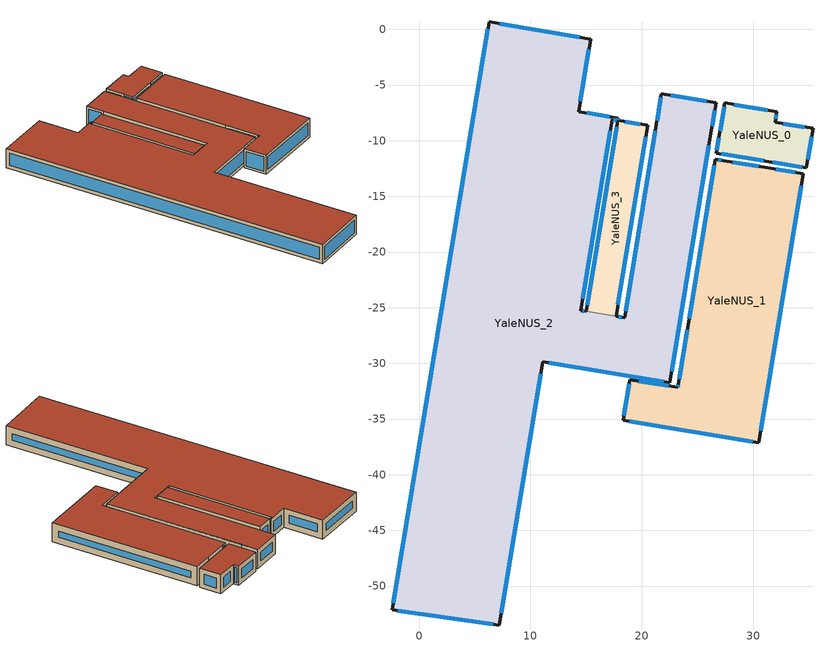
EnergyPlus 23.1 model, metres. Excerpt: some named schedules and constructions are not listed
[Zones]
YaleNUS_0
 floor outside (90.1-2019 Nonresidential CZ 0 Exterior Floor (Mass)): 26.71,-11.11 27.45,-6.61 32.15,-7.39 31.99,-8.34 35.39,-8.9 34.8,-12.45 z3.56
 wall outside (90.1-2019 Nonresidential CZ 0 Exterior Wall (Mass)): 31.4,-11.89 34.8,-12.45 35.39,-8.9 31.99,-8.34 32.15,-7.39 27.45,-6.61 26.98,-9.47 26.71,-11.11 31.4,-11.89 z3.56:6.76
 window (90.1-2019 Nonresidential CZ 0 Glazing (Operable)): 31.77,-11.95 34.43,-12.39 z3.94:6.39; 34.93,-11.69 35.26,-9.66 z4.33:6; 34.65,-8.78 32.73,-8.46 z4.31:6.01; 32.04,-8.04 32.1,-7.69 z3.87:6.46; 31.31,-7.25 28.29,-6.75 z4.41:5.91; 27.4,-6.95 27.04,-9.14 z3.91:6.42; 26.94,-9.71 26.75,-10.87 z3.81:6.52; 27.13,-11.18 30.98,-11.82 z3.99:6.33
 roof outside (90.1-2019 Nonresidential CZ 0 Exterior Roof (Mass)): 34.8,-12.45 35.39,-8.9 31.99,-8.34 32.15,-7.39 27.45,-6.61 26.71,-11.11 z6.76
YaleNUS_1
 floor outside (90.1-2019 Nonresidential CZ 0 Exterior Floor (Mass)): 34.51,-12.97 30.53,-37.12 18.33,-35.11 18.94,-31.46 23.24,-32.16 26.62,-11.67 z3.56
 wall outside (90.1-2019 Nonresidential CZ 0 Exterior Wall (Mass)): 34.51,-12.97 31.31,-12.44 27.38,-11.79 26.62,-11.67 24.16,-26.54 23.29,-31.87 23.24,-32.16 18.94,-31.46 18.33,-35.11 30.53,-37.12 34.51,-12.97 z3.56:6.76
 window (90.1-2019 Nonresidential CZ 0 Glazing (Operable)): 33.79,-12.85 32.03,-12.56 z4.29:6.03; 30.53,-12.31 28.17,-11.92 z4.36:5.96; 27.14,-11.75 26.86,-11.71 z3.81:6.51; 26.53,-12.22 24.26,-25.99 z4.13:6.2; 24.09,-26.98 23.36,-31.43 z4.01:6.31; 23.28,-31.92 23.25,-32.11 z3.62:6.7; 22.42,-32.03 19.75,-31.59 z4.39:5.93; 18.87,-31.84 18.4,-34.73 z3.95:6.37; 18.87,-35.2 29.99,-37.03 z4.11:6.21; 30.7,-36.06 34.34,-14.03 z4.64:5.69
 roof outside (90.1-2019 Nonresidential CZ 0 Exterior Roof (Mass)): 34.51,-12.97 26.62,-11.67 23.24,-32.16 18.94,-31.46 18.33,-35.11 30.53,-37.12 z6.76
YaleNUS_2
 floor outside (90.1-2019 Nonresidential CZ 0 Exterior Floor (Mass)): 6.29,0.68 15.4,-0.88 14.33,-7.39 17.88,-7.97 17.85,-8.17 17.36,-8.09 14.52,-25.25 18.46,-25.9 21.78,-5.78 26.67,-6.59 22.52,-31.74 11.11,-29.86 7.2,-53.52 -2.43,-52.14 z3.56
 wall outside (90.1-2019 Nonresidential CZ 0 Exterior Wall (Mass)): 15.02,-25.34 14.52,-25.25 17.36,-8.09 17.85,-8.17 17.88,-7.97 14.33,-7.39 15.4,-0.88 6.29,0.68 -2.43,-52.14 7.2,-53.52 11.11,-29.86 22.52,-31.74 26.22,-9.35 26.67,-6.59 21.78,-5.78 21.32,-8.54 18.46,-25.9 17.69,-25.78 z3.56:6.76
 wall to YaleNUS_3 (Interior Partition (Mass)): 17.69,-25.78 15.02,-25.34 z3.56:6.76
 window (90.1-2019 Nonresidential CZ 0 Glazing (Operable)): 14.43,-0.71 7.26,0.51 z4.55:5.77; 14.48,-6.47 15.25,-1.79 z4.49:5.83; 17.13,-7.85 15.08,-7.51 z4.33:6; 17.86,-8.1 17.87,-8.04 z3.63:6.69; 17.45,-8.1 17.76,-8.16 z3.65:6.67; 14.7,-24.22 17.18,-9.13 z4.62:5.71; 18.21,-25.86 17.94,-25.82 z3.81:6.51; 14.85,-25.31 14.69,-25.28 z3.73:6.59; 21.23,-9.11 18.55,-25.34 z4.14:6.19; 21.72,-6.11 21.38,-8.21 z3.9:6.42; 25.82,-6.45 22.63,-5.92 z4.43:5.9; 26.33,-8.68 26.57,-7.25 z4.24:6.09; 22.7,-30.69 26.04,-10.4 / 7.38,-52.46 10.93,-30.92 z4.63:5.69; 11.64,-29.95 21.99,-31.66 z4.1:6.22; -1.91,-52.21 6.69,-53.44 z4.09:6.24; 6.18,0.07 -2.33,-51.53 z4.18:6.14
 roof outside (90.1-2019 Nonresidential CZ 0 Exterior Roof (Mass)): -2.43,-52.14 7.2,-53.52 11.11,-29.86 22.52,-31.74 26.67,-6.59 21.78,-5.78 18.46,-25.9 14.52,-25.25 17.36,-8.09 17.85,-8.17 17.88,-7.97 14.33,-7.39 15.4,-0.88 6.29,0.68 z6.76
YaleNUS_3
 floor outside (90.1-2019 Nonresidential CZ 0 Exterior Floor (Mass)): 20.53,-8.61 17.69,-25.78 15.02,-25.34 17.85,-8.17 z3.56
 wall outside (90.1-2019 Nonresidential CZ 0 Exterior Wall (Mass)): 17.69,-25.78 20.53,-8.61 17.85,-8.17 15.02,-25.34 z3.56:6.76
 window (90.1-2019 Nonresidential CZ 0 Glazing (Operable)): 17.87,-24.74 20.35,-9.65 z4.62:5.71; 19.87,-8.5 18.5,-8.28 z4.22:6.1; 17.76,-8.74 15.11,-24.77 z4.13:6.19
 roof outside (90.1-2019 Nonresidential CZ 0 Exterior Roof (Mass)): 17.69,-25.78 20.53,-8.61 17.85,-8.17 15.02,-25.34 z6.76
[Construction]
Interior Partition (Mass)_FLIPPED: Plaster_0.013_Interior Partition (Mass), Plaster_0.013_Interior Partition (Mass)
[EnergyManagementSystem:Sensor] Output:Variable Index Key=Environment
Name | Output:Variable
OutdoorTemp | Site Outdoor Air Drybulb Temperature
OutdoorRelHumid | Site Outdoor Air Relative Humidity
[ZoneHVAC:IdealLoadsAirSystem] Maximum Heating Supply Air Temperature {C}=35; Minimum Cooling Supply Air Temperature {C}=12; Maximum Heating Supply Air Humidity Ratio {kgWater/kgDryAir}=0.01; Minimum Cooling Supply Air Humidity Ratio {kgWater/kgDryAir}=0.008; Heating Limit=LimitFlowRateAndCapacity; MaximumHeatingAirFlowRate [m3/s]=Autosize; MaximumSensibleHeatingCapacity [W]=Autosize; Cooling Limit=LimitFlowRateAndCapacity; MaximumCoolingAirFlowRate [m3/s]=Autosize; MaximumTotalCoolingCapacity [W]=Autosize; HeatingAvailabilitySchedule=Off; Dehumidification Control Type=Humidistat; Humidification Control Type=Humidistat; Demand Controlled Ventilation Type=OccupancySchedule; Outdoor Air Economizer Type=NoEconomizer; Heat Recovery Type=None; SensibleHeatRecoveryEffectiveness=0.7; LatentHeatRecoveryEffectiveness=0.65
Name | CoolingAvailabilitySchedule | Design Specification Outdoor Air Object
YaleNUS_0 Ideal Loads Air | CoolAvail_YaleNUS_0 | YaleNUS_0MinFreshAir
YaleNUS_1 Ideal Loads Air | CoolAvail_YaleNUS_1 | YaleNUS_1MinFreshAir
YaleNUS_2 Ideal Loads Air | CoolAvail_YaleNUS_2 | YaleNUS_2MinFreshAir
YaleNUS_3 Ideal Loads Air | CoolAvail_YaleNUS_3 | YaleNUS_3MinFreshAir
[Schedule:Constant]
Off: Value=0
AllOn: Value=1
YaleNUS_0Heating_SP_Sch; YaleNUS_1Heating_SP_Sch; YaleNUS_2Heating_SP_Sch; YaleNUS_3Heating_SP_Sch: HeatingSetpoint=20
YaleNUS_0Cooling_SP_Sch; YaleNUS_1Cooling_SP_Sch; YaleNUS_2Cooling_SP_Sch; YaleNUS_3Cooling_SP_Sch: CoolingSetpoint=26
[Schedule:Day:Hourly]
d9ea127a-ea3e-44f9-b4f6-f443588a29fb: Fraction, 0, 0, 0, 0, 0, 0, 0, 0, 0, 0, 0, 0, 0, 0, 0, 0, 0, 0, 0, 0, 0, 0, 0, 0
d5f2dfb6-7999-4fdb-9b38-f50d1062404a: Fraction, 0, 0, 0, 0, 0, 0, 0, 0, 0.1, 0.9, 0.9, 0.9, 0.8, 0.8, 0.8, 0.8, 0.5, 0.2, 0.1, 0.3, 0.3, 0.3, 0.1, 0
79f6dca9-5fe9-478a-bde9-12d42f6e605d: Fraction, 0.05, 0.05, 0.05, 0.05, 0.05, 0.05, 0.05, 0.05, 0.05, 0.05, 0.05, 0.05, 0.05, 0.05, 0.05, 0.05, 0.05, 0.05, 0.05, 0.05, 0.05, 0.05, 0.05, 0.05
03f89016-f015-4308-9cd2-91c3df1526ea: Fraction, 0.05, 0.05, 0.05, 0.05, 0.05, 0.05, 0.05, 0.05, 0.3, 0.9, 0.9, 0.9, 0.9, 0.9, 0.9, 0.9, 0.7, 0.5, 0.5, 0.7, 0.7, 0.7, 0.3, 0.05
004ef3fd-1c9f-4cef-9eed-8bd733073bc1: Fraction, 1, 1, 1, 1, 1, 1, 1, 1, 0, 0, 0, 0, 0, 1, 0, 0, 0, 0, 0, 0, 0, 0, 0, 0
2dddd8bd-eaee-474d-917c-63a71b6d1381: Fraction, 1, 1, 1, 1, 1, 1, 1, 1, 0, 0, 0, 0, 0, 0, 0, 0, 0, 0, 0, 0, 0, 0, 0, 0
45199d73-9a73-4eb8-be4d-93b94f528ddc: Fraction, 1, 1, 1, 1, 1, 1, 1, 1, 0, 0, 0, 1, 1, 1, 1, 1, 0, 0, 0, 0, 0, 0, 0, 1
19aebed1-a3d4-4d2e-9283-f12a20dacc42: Fraction, 1, 1, 1, 1, 1, 1, 1, 1, 0, 0, 0, 0, 0, 0, 0, 0, 0, 0, 0, 0, 0, 0, 0, 1
5bddd341-db95-4a0a-8bc1-8855bd01cfb9: Fraction, 1, 1, 1, 1, 1, 1, 1, 1, 0, 0, 0, 0, 1, 1, 1, 0, 0, 0, 0, 0, 0, 0, 0, 0
012ea8f9-2e26-4f38-8da0-1d11eda2ae28: Fraction, 1, 1, 1, 1, 1, 1, 1, 1, 0, 0, 0, 0, 0, 0, 0, 0, 0, 0, 0, 0, 0, 0, 1, 1
2ef86ff2-8e03-4f21-abaa-ab660d7a0ec2: Fraction, 1, 1, 1, 1, 1, 1, 1, 0, 0, 0, 0, 0, 1, 1, 1, 1, 0, 0, 0, 0, 0, 0, 0, 1
debc29fc-940f-4809-8175-5ed666eff6ef: Fraction, 1, 1, 1, 1, 1, 1, 1, 1, 0, 0, 0, 0, 1, 1, 1, 1, 1, 0, 0, 0, 0, 0, 0, 0
98be1ca5-53ae-4bf5-aef2-4059fb46044a: Fraction, 1, 1, 1, 1, 1, 1, 1, 1, 0, 0, 0, 0, 1, 1, 1, 1, 1, 0, 0, 0, 0, 0, 0, 1
d5d75e44-33c7-47f1-bd13-9b8139361507: Fraction, 1, 1, 1, 1, 1, 0, 0, 0, 0, 0, 1, 1, 1, 1, 0, 0, 0, 0, 0, 0, 0, 0, 1, 1
5f5207b3-9501-4d7a-945b-9e6a127027c1: Fraction, 1, 1, 1, 1, 1, 0, 0, 0, 0, 0, 0, 0, 0, 0, 0, 1, 1, 1, 1, 1, 1, 1, 1, 1
4dd25bae-5750-42ca-abb8-853ababff7a8: Fraction, 1, 1, 1, 1, 1, 1, 1, 0, 0, 0, 0, 0, 0, 0, 0, 0, 0, 0, 0, 0, 0, 0, 1, 1
decd76e2-33aa-4c0a-80f5-da72f14271d3: Fraction, 1, 1, 1, 1, 1, 1, 1, 0, 0, 0, 0, 0, 0, 0, 0, 0, 0, 0, 0, 0, 0, 0, 0, 1
301baf90-b5b9-4fbb-8288-0097db97680f: Fraction, 1, 1, 1, 1, 1, 1, 1, 1, 1, 1, 1, 0, 0, 0, 0, 0, 0, 0, 0, 0, 1, 1, 1, 1
1bd64998-a328-4e67-bc06-68a3573aef60: Fraction, 1, 1, 1, 1, 1, 1, 0, 0, 0, 0, 0, 0, 0, 0, 0, 0, 0, 0, 0, 0, 0, 1, 1, 1
8ed735d6-82c9-4205-8202-d7161ee71aaf: Fraction, 1, 1, 1, 1, 0, 0, 0, 0, 0, 0, 0, 0, 0, 0, 0, 0, 0, 0, 0, 0, 0, 1, 1, 1
cf8058d8-994f-4f3f-a19c-45b7af5a1c28: Fraction, 1, 1, 1, 1, 1, 1, 1, 1, 1, 1, 1, 1, 1, 1, 0, 0, 0, 0, 0, 0, 1, 1, 1, 1
f12a145a-f210-4ed3-ac1b-0799312dfb71: Fraction, 1, 1, 1, 1, 1, 1, 0, 0, 0, 0, 0, 0, 0, 0, 0, 0, 0, 0, 0, 0, 0, 0, 1, 1
96c0f94d-a09b-42ed-8e15-683326d18daf: Fraction, 0, 1, 1, 1, 1, 1, 1, 1, 0, 0, 0, 0, 0, 1, 0, 0, 0, 0, 1, 1, 1, 1, 1, 1
3fd9ff3a-e102-4c7a-9034-63fb375d4340: Fraction, 1, 1, 1, 1, 1, 1, 0, 0, 0, 0, 0, 0, 1, 1, 0, 0, 1, 1, 1, 1, 1, 1, 1, 1
475cf2cc-77e0-471e-917b-99d69843fe5f: Fraction, 1, 1, 1, 1, 1, 1, 1, 1, 0, 0, 0, 0, 0, 0, 0, 0, 0, 0, 0, 0, 0, 1, 1, 1
3d498380-00a3-4af0-ae63-25d81916a45d: Fraction, 1, 1, 1, 0, 0, 0, 0, 0, 0, 0, 0, 0, 0, 0, 0, 0, 0, 0, 0, 0, 0, 0, 0, 0
04432e9a-ca7e-47ee-a05d-6c7369d0956d: Fraction, 1, 1, 1, 1, 1, 1, 1, 1, 0, 0, 0, 0, 1, 1, 1, 1, 0, 0, 0, 0, 0, 0, 0, 0
a16f419b-7b9a-45d6-b130-10bdc4f72b0a: Fraction, 0, 0, 0, 0, 0, 0, 0, 0, 1, 1, 1, 1, 1, 1, 1, 1, 0, 0, 0, 0, 0, 0, 0, 0
f2211024-589d-4372-8d24-4ab86aedb641: Fraction, 0, 0, 0, 1, 1, 1, 1, 1, 0, 0, 0, 0, 0, 0, 0, 0, 0, 0, 0, 0, 0, 0, 0, 0
ed484577-60ba-46b2-a64a-4a21ee85d49e: Fraction, 0, 0, 0, 1, 1, 1, 1, 1, 0, 0, 0, 0, 0, 1, 1, 1, 0, 0, 0, 0, 0, 0, 0, 0
564b620f-3d0b-4041-8173-3d70fd7768a8: Fraction, 0, 1, 1, 1, 1, 1, 1, 1, 0, 0, 0, 0, 0, 1, 1, 0, 0, 0, 0, 0, 0, 0, 0, 0
dc451d28-6106-420c-834f-7499ca3c9e14: Fraction, 0, 0, 0, 0, 1, 1, 1, 1, 0, 0, 0, 0, 0, 0, 0, 0, 0, 0, 0, 0, 0, 0, 0, 0
f75a169c-980d-4df7-b97e-f98d9ad47b1d: Fraction, 1, 1, 1, 1, 1, 1, 1, 1, 1, 0, 1, 1, 1, 1, 1, 1, 1, 0, 0, 1, 1, 1, 1, 1
73716d5d-31ee-4203-82f3-5ec9d636432a: Fraction, 1, 1, 1, 1, 1, 1, 1, 1, 0, 0, 0, 1, 1, 1, 1, 1, 0, 1, 1, 1, 1, 1, 1, 1
5a8d40c1-0fcd-4672-a131-93312a5af16a: Fraction, 0, 1, 1, 1, 1, 1, 1, 1, 0, 0, 0, 0, 1, 1, 1, 0, 0, 0, 0, 0, 0, 0, 0, 0
3ef0584d-6226-4559-a413-74942ec30ad4: Fraction, 0, 0, 0, 0, 0, 0, 0, 0, 0, 0, 0, 0, 1, 0, 0, 0, 0, 0, 0, 0, 0, 0, 0, 0
c75565af-9748-4d71-9964-484d9ad207fe: Fraction, 0, 1, 1, 1, 1, 1, 1, 1, 0, 0, 0, 0, 0, 0, 0, 0, 0, 0, 0, 0, 0, 0, 0, 0
e542952f-8947-4bd7-a00a-855c2aab377d: Fraction, 0, 1, 0, 0, 1, 0, 0, 0, 0, 0, 0, 1, 1, 1, 1, 1, 1, 0, 0, 0, 0, 0, 0, 0
78aca04a-2436-4487-b156-3240b72c8027: Fraction, 0, 0, 0, 0, 0, 0, 0, 0, 0, 0, 0, 0, 1, 0, 1, 0, 0, 0, 0, 0, 0, 0, 0, 0
3b93f2df-e590-4764-8495-298ce8e5f3e7: Fraction, 0, 0, 0, 0, 0, 0, 0, 0, 0, 0, 0, 1, 0, 0, 1, 1, 0, 0, 0, 0, 0, 0, 0, 1
249c3fde-c9a8-4641-835b-bb4bf8cca2d6: Fraction, 0, 0, 0, 1, 1, 1, 1, 1, 0, 0, 0, 1, 1, 1, 1, 0, 0, 0, 0, 0, 0, 1, 1, 0
d92f9f53-ffb7-4f09-a601-0700bccbb405: Fraction, 0, 1, 1, 1, 1, 1, 1, 1, 0, 0, 0, 1, 1, 1, 1, 1, 0, 0, 1, 0, 0, 1, 1, 1
4eebdfa2-e00a-4c39-adf8-21af30ab000f: Fraction, 1, 1, 1, 1, 1, 1, 1, 1, 0, 0, 0, 1, 1, 1, 1, 0, 0, 0, 0, 1, 0, 0, 1, 1
dd038d13-3496-48d0-98cf-826b3bca5217: Fraction, 1, 1, 1, 1, 1, 1, 1, 1, 1, 1, 0, 0, 0, 0, 0, 0, 0, 0, 0, 1, 1, 1, 1, 1
d94435da-0a3e-4398-9ecd-ac4078a3ce31: Fraction, 1, 1, 1, 1, 1, 1, 1, 1, 0, 0, 0, 1, 1, 1, 1, 1, 1, 0, 1, 1, 1, 1, 1, 1
d52f8613-97b8-4782-a0a6-c7ec01c6ece0: Fraction, 1, 1, 0, 0, 1, 1, 0, 0, 0, 0, 0, 1, 0, 0, 1, 1, 0, 0, 0, 0, 0, 0, 0, 0
53cf8608-0aa0-4cff-a426-7e1b71cd727a: Fraction, 0, 1, 1, 0, 1, 1, 0, 0, 0, 0, 0, 1, 1, 1, 1, 1, 1, 0, 0, 0, 0, 0, 0, 0
762d495c-1a46-4493-a79e-93eb3f12237e: Fraction, 0, 0, 0, 0, 1, 1, 1, 1, 0, 0, 0, 1, 1, 1, 1, 1, 0, 0, 0, 0, 0, 0, 0, 0
24d6807f-c96c-41ab-b877-d652305d8850: Fraction, 1, 1, 1, 1, 1, 1, 1, 1, 0, 0, 0, 1, 1, 1, 1, 1, 0, 0, 0, 0, 0, 0, 0, 0
d62aed8f-d53f-4f59-82a0-49e91c54639b: Fraction, 0, 0, 1, 1, 1, 1, 1, 0, 0, 0, 0, 1, 1, 1, 1, 1, 1, 0, 0, 0, 0, 0, 0, 0
2d01874c-3528-42f9-9853-ee36194f7e90: Fraction, 0, 0, 0, 0, 0, 0, 0, 0, 0, 0, 0, 0, 0, 1, 0, 0, 0, 0, 0, 0, 0, 0, 0, 0
ae9789bf-6eb3-4028-931b-eb7560d6c7f6: Fraction, 0, 0, 0, 0, 0, 0, 0, 0, 0, 0, 0, 1, 1, 1, 0, 0, 0, 0, 0, 0, 0, 0, 0, 0
733bd070-5fb2-469b-86b9-48a5df4940e2: Fraction, 0, 0, 0, 0, 0, 0, 0, 0, 0, 0, 0, 0, 1, 1, 1, 1, 0, 0, 0, 0, 0, 0, 0, 0
e87412e0-2fa0-4dc2-bb88-b0fb241475a6: Fraction, 0, 0, 0, 1, 1, 1, 1, 1, 0, 0, 0, 1, 1, 1, 1, 1, 0, 0, 0, 0, 0, 0, 0, 0
3821be87-efcc-4da9-900e-44832497d277: Fraction, 1, 1, 1, 0, 1, 1, 1, 1, 0, 0, 0, 1, 1, 1, 1, 1, 1, 0, 0, 0, 0, 0, 0, 1
a98410d2-08b7-4bc4-8203-199328b5635a: Fraction, 1, 1, 1, 1, 1, 1, 1, 1, 0, 0, 0, 1, 1, 1, 1, 1, 1, 0, 0, 0, 0, 0, 0, 1
90de3f1f-0860-4711-9521-af81f8322a08: Fraction, 1, 1, 1, 1, 0, 0, 0, 1, 0, 0, 1, 1, 1, 1, 1, 1, 1, 0, 0, 0, 0, 0, 0, 0
59b6d829-686b-4952-a671-10843ba8d85a: Fraction, 1, 1, 1, 1, 0, 0, 0, 0, 0, 0, 0, 1, 1, 1, 1, 1, 1, 0, 0, 0, 0, 0, 0, 0
92cbba76-664f-4ea2-bf3b-321c3d46beff: Fraction, 0, 0, 0, 0, 0, 0, 0, 0, 0, 0, 0, 1, 1, 1, 1, 1, 0, 0, 0, 0, 0, 1, 1, 1
4067882c-1fb7-43e7-9f81-71172e07334c: Fraction, 1, 1, 1, 1, 1, 1, 1, 1, 1, 1, 0, 0, 0, 0, 1, 1, 0, 0, 0, 1, 1, 0, 1, 0
684432e2-759a-4fc9-b1c4-1ff0424e06f4: Fraction, 0, 1, 1, 1, 1, 1, 1, 1, 1, 1, 1, 1, 0, 1, 0, 1, 1, 1, 1, 1, 1, 1, 1, 1
9c52bfd1-953a-455f-9712-5b4649542e51: Fraction, 1, 1, 1, 1, 1, 1, 1, 1, 0, 0, 0, 1, 0, 1, 1, 0, 0, 0, 0, 1, 0, 1, 1, 1
a211d4e4-afda-4381-be15-d2d58f4c3abe: Fraction, 1, 1, 1, 1, 1, 1, 1, 1, 0, 0, 0, 1, 1, 1, 1, 1, 1, 1, 0, 0, 0, 0, 0, 0
d9bd5ec5-4086-471c-9ab8-e36dbfa69553: Fraction, 1, 0, 1, 1, 1, 0, 1, 1, 0, 0, 0, 1, 1, 1, 1, 1, 1, 0, 0, 0, 0, 0, 0, 0
3d421f97-5f1e-4dec-9b09-00a56c836151: Fraction, 0, 0, 0, 0, 0, 1, 1, 0, 0, 0, 0, 0, 1, 1, 1, 1, 0, 0, 0, 0, 1, 1, 1, 0
428e9157-a411-4b3c-8ec9-a5e8f93997a4: Fraction, 0, 1, 0, 1, 1, 1, 1, 1, 0, 0, 0, 1, 1, 1, 1, 1, 1, 0, 0, 0, 0, 0, 0, 0
32239071-a7f5-40e3-be48-2bef75f8040e: Fraction, 0, 1, 1, 1, 1, 1, 0, 1, 0, 0, 0, 1, 1, 1, 1, 1, 1, 1, 0, 0, 0, 0, 0, 0
1716099c-1249-49c0-a36a-19250af2f600: Fraction, 0, 0, 0, 1, 1, 1, 1, 1, 0, 0, 0, 1, 1, 1, 1, 1, 1, 1, 0, 0, 0, 0, 0, 0
c3aa5b14-67dc-4cc8-9c15-438d4a7cec77: Fraction, 0, 0, 0, 0, 1, 1, 1, 1, 0, 0, 0, 1, 1, 1, 1, 1, 1, 1, 0, 0, 0, 0, 0, 0
cae05f3e-e574-4095-93af-e30c71a91753: Fraction, 0, 0, 1, 1, 1, 1, 1, 1, 0, 0, 0, 1, 1, 1, 1, 1, 0, 1, 1, 1, 0, 1, 1, 1
276f7895-e671-4d47-98ce-b68643a3e9ec: Fraction, 0, 0, 0, 0, 1, 1, 1, 1, 0, 0, 1, 1, 1, 1, 1, 1, 1, 0, 0, 0, 0, 0, 0, 0
ce468163-5b43-46ad-8cb0-c41407cc9c4c: Fraction, 0, 0, 0, 0, 0, 1, 0, 0, 0, 1, 1, 1, 1, 1, 1, 1, 1, 1, 0, 0, 0, 0, 0, 0
9179ac08-37e5-4901-949a-e894ee773e42: Fraction, 0, 0, 0, 1, 1, 1, 1, 0, 0, 0, 0, 1, 1, 1, 1, 1, 1, 1, 0, 0, 0, 0, 0, 0
9f4ac2e7-7d77-4f56-b65d-aa83180a7ef8: Fraction, 1, 1, 1, 0, 1, 0, 1, 1, 0, 0, 0, 0, 1, 1, 1, 1, 1, 0, 0, 0, 0, 0, 0, 0
87236625-d628-4441-ad54-9e3a2e23b528: Fraction, 0, 0, 1, 1, 1, 1, 1, 1, 0, 1, 1, 1, 1, 1, 0, 1, 0, 0, 0, 1, 0, 0, 1, 1
80175f32-0aba-47e6-9775-0325f929ec0f: Fraction, 1, 1, 1, 1, 1, 1, 0, 1, 0, 1, 1, 1, 1, 1, 1, 1, 1, 1, 0, 0, 0, 0, 0, 0
2a86ed30-35b9-4706-b354-5d63ef45fbc5: Fraction, 0, 1, 1, 1, 1, 1, 0, 1, 0, 0, 0, 1, 1, 1, 0, 0, 0, 0, 0, 0, 0, 0, 0, 1
a569fa81-5364-4500-a3b7-5ef821f65feb: Fraction, 1, 1, 1, 1, 1, 1, 1, 1, 0, 1, 1, 1, 1, 1, 1, 0, 1, 0, 0, 1, 1, 1, 1, 1
9550e05f-17ab-4291-b90d-6d67e569a8ec: Fraction, 1, 1, 1, 1, 1, 1, 1, 0, 0, 0, 0, 0, 1, 1, 1, 1, 0, 0, 0, 0, 0, 0, 1, 0
af4d5c00-cf92-4d34-939d-1100a66c84a2: Fraction, 0, 0, 1, 1, 1, 1, 1, 1, 0, 1, 1, 1, 1, 1, 1, 1, 1, 1, 1, 0, 0, 0, 0, 0
b30bcb3b-72e2-43c6-b2dd-dabb1b6becb2: Fraction, 1, 1, 1, 1, 1, 1, 1, 1, 0, 0, 1, 1, 1, 0, 0, 0, 0, 0, 0, 1, 0, 1, 1, 1
0be3f172-f66b-40c4-a2cf-43689677af29: Fraction, 1, 1, 1, 1, 1, 1, 1, 1, 0, 0, 0, 1, 1, 1, 1, 1, 0, 0, 0, 0, 0, 1, 1, 1
033891b6-a261-4653-ac37-09ffce4dec99: Fraction, 1, 1, 1, 1, 1, 1, 1, 1, 0, 1, 1, 0, 1, 1, 1, 0, 0, 0, 0, 1, 1, 1, 1, 1
6f6c2496-aa75-422e-b43b-2f0168f982f9: Fraction, 1, 1, 1, 1, 1, 1, 1, 1, 0, 0, 1, 1, 1, 1, 1, 1, 1, 1, 0, 0, 0, 0, 0, 0
4f6e1fc2-2eb0-45a8-9a52-be204826df8a: Fraction, 0, 1, 1, 0, 1, 1, 1, 1, 0, 1, 1, 1, 1, 1, 1, 1, 0, 1, 1, 1, 1, 1, 1, 1
34ab8f32-5c36-4d44-9b33-c79243850f1b: Fraction, 1, 1, 0, 1, 1, 1, 1, 1, 0, 0, 1, 1, 1, 0, 0, 0, 1, 1, 0, 1, 1, 1, 1, 1
b5865dc6-56ee-49eb-9306-7f55832e0289: Fraction, 1, 1, 1, 1, 1, 1, 1, 1, 0, 0, 1, 1, 1, 1, 1, 0, 1, 1, 1, 1, 1, 1, 1, 1
5e921f7a-72c5-4a1f-ba92-7e397c34676a: Fraction, 1, 1, 1, 1, 1, 1, 1, 1, 1, 0, 1, 1, 1, 1, 1, 0, 1, 0, 0, 1, 1, 1, 1, 1
05e27f71-fc54-49de-bcfe-469bb215c397: Fraction, 1, 1, 1, 1, 1, 1, 1, 1, 1, 1, 1, 1, 1, 1, 0, 0, 0, 0, 0, 0, 0, 1, 1, 1
e0f7368e-e973-4729-bc5d-67b95f0c68fb: Fraction, 1, 1, 1, 1, 0, 0, 0, 0, 0, 0, 1, 1, 1, 1, 1, 1, 1, 0, 0, 0, 0, 0, 0, 0
822d24b1-13c7-4ef1-9f03-0a90320b0e33: Fraction, 0, 1, 1, 1, 1, 1, 1, 1, 0, 0, 0, 1, 1, 1, 1, 1, 1, 1, 0, 0, 0, 0, 0, 0
fdf7f4b3-a591-4021-8629-a0eb6e546c93: Fraction, 0, 1, 0, 0, 1, 0, 1, 0, 0, 0, 1, 1, 1, 1, 1, 1, 1, 0, 0, 0, 0, 0, 0, 0
56e1e92e-dda6-4aeb-b2c7-ab120a11a374: Fraction, 0, 1, 1, 1, 1, 1, 1, 1, 0, 1, 1, 1, 1, 1, 1, 1, 1, 1, 0, 0, 0, 0, 0, 0
0300e644-aeed-4b72-b3bd-6f8ac87fa006: Fraction, 0, 0, 0, 0, 1, 0, 0, 0, 0, 1, 1, 1, 1, 1, 1, 1, 1, 1, 1, 0, 0, 0, 0, 0
734594e7-1586-41b2-ac08-863607d5aa85: Fraction, 0, 0, 0, 0, 1, 1, 0, 1, 0, 0, 1, 1, 0, 1, 1, 1, 1, 1, 1, 1, 1, 1, 1, 1
a9feaca4-285b-4b6d-9d85-33a008334473: Fraction, 1, 1, 1, 1, 1, 1, 1, 1, 0, 0, 0, 1, 1, 1, 1, 1, 1, 0, 0, 0, 0, 0, 0, 0
d5852332-cce6-4419-adb2-1021054a5d57: Fraction, 0, 1, 1, 1, 1, 1, 1, 1, 0, 0, 1, 1, 1, 0, 0, 0, 0, 0, 0, 0, 0, 0, 0, 1
0431e5fa-43e5-449e-8bf9-8411685bc507: Fraction, 1, 1, 1, 1, 1, 1, 1, 1, 0, 0, 1, 1, 1, 1, 1, 1, 1, 0, 1, 0, 0, 0, 0, 0
3729e7ef-2db9-49c0-b0b6-3058843eca4e: Fraction, 0, 0, 0, 0, 1, 1, 0, 0, 0, 0, 1, 1, 0, 0, 0, 1, 1, 0, 0, 1, 1, 1, 1, 1
de3b197c-d296-4a8d-ad7c-4f9c64303adb: Fraction, 1, 1, 1, 1, 1, 1, 1, 1, 0, 0, 0, 1, 1, 1, 1, 0, 0, 1, 1, 1, 1, 1, 1, 1
859b8936-150f-4ee0-a592-1f07bee94c1f: Fraction, 1, 1, 1, 1, 1, 1, 1, 1, 0, 0, 0, 1, 1, 1, 1, 0, 1, 1, 0, 0, 0, 0, 0, 0
836e0a9a-4ba4-45f0-968b-9097a3f621d7: Fraction, 0, 0, 0, 0, 1, 0, 0, 0, 0, 1, 0, 1, 1, 1, 0, 1, 1, 1, 1, 1, 1, 1, 1, 1
ed2222cb-73da-4880-9bea-837067e78a6a: Fraction, 1, 1, 1, 1, 1, 1, 1, 1, 1, 0, 0, 1, 1, 1, 1, 1, 0, 0, 0, 0, 0, 0, 0, 0
1dcde231-5db8-48bf-82a1-d9bc7f068648: Fraction, 1, 1, 1, 1, 1, 1, 1, 1, 0, 1, 1, 1, 1, 1, 1, 0, 0, 0, 0, 0, 0, 0, 0, 0
16a02426-1f98-41b4-b02a-13602b079ab4: Fraction, 1, 1, 1, 0, 1, 1, 0, 1, 0, 0, 0, 1, 1, 1, 0, 0, 0, 0, 0, 0, 0, 0, 0, 0
8f2ba240-2643-4f02-92e5-a88d492f1986: Fraction, 0, 0, 0, 0, 0, 0, 0, 0, 1, 1, 1, 1, 1, 1, 1, 1, 1, 1, 1, 0, 0, 0, 0, 0
e3812611-face-4a29-a871-2e10ccaca919: Fraction, 0, 0, 0, 0, 1, 0, 1, 1, 1, 1, 1, 1, 1, 1, 1, 1, 1, 1, 0, 0, 0, 0, 0, 0
080a1933-b242-4d87-aefe-0e88316e0cb9: Fraction, 0, 0, 0, 0, 0, 1, 1, 1, 1, 1, 1, 1, 1, 1, 1, 1, 1, 1, 1, 0, 0, 0, 0, 0
2f3941ac-c309-4a89-8595-3af1aa1cdc81: Fraction, 0, 0, 0, 0, 1, 0, 1, 0, 0, 1, 1, 1, 1, 1, 1, 1, 1, 1, 1, 0, 0, 0, 0, 0
3a6def76-8a66-45b0-8dce-7e56cce80d2a: Fraction, 0, 0, 0, 0, 1, 1, 1, 1, 0, 1, 1, 1, 1, 1, 1, 1, 1, 1, 1, 0, 0, 0, 0, 0
d54cf6f5-9a9b-4130-8cc2-4bcc75a75a1f: Fraction, 0, 0, 0, 0, 0, 0, 0, 0, 1, 1, 1, 1, 1, 1, 0, 0, 0, 0, 0, 1, 0, 0, 0, 0
8ce46f76-1948-4d28-b110-98f885106756: Fraction, 0, 1, 0, 0, 1, 0, 1, 1, 0, 1, 1, 1, 1, 0, 1, 0, 0, 0, 0, 0, 0, 0, 0, 1
8d2f5cbd-96ce-4585-bc4e-e03f2db3e35d: Fraction, 1, 0, 1, 1, 1, 1, 1, 0, 0, 1, 1, 1, 0, 0, 1, 1, 1, 0, 0, 0, 0, 0, 0, 0
2d245cda-8eda-4191-8ab2-19380e217a8f: Fraction, 1, 1, 0, 1, 1, 1, 1, 1, 0, 1, 1, 1, 1, 1, 1, 0, 0, 0, 0, 0, 0, 0, 0, 0
2f44080a-80c0-4761-9eda-98d476cd33a2: Fraction, 0, 1, 1, 1, 1, 1, 1, 1, 0, 1, 1, 1, 0, 1, 1, 1, 0, 1, 0, 1, 1, 0, 1, 0
e8651b1f-257a-4416-9f79-c797eeacee83: Fraction, 1, 1, 1, 1, 1, 1, 1, 1, 0, 0, 0, 0, 1, 0, 0, 0, 0, 0, 0, 0, 0, 0, 1, 0
8ad41b29-c3f9-4341-8d61-3683f4d65db2: Fraction, 1, 1, 0, 1, 1, 1, 1, 1, 0, 1, 1, 1, 1, 1, 1, 1, 1, 1, 0, 0, 0, 0, 0, 0
8b7320c2-9940-4d44-8413-e62e81c84225: Fraction, 0, 0, 0, 0, 0, 0, 0, 0, 0, 1, 1, 0, 0, 1, 1, 0, 0, 0, 0, 0, 0, 1, 1, 1
a1a47f84-d9ae-47c9-bb14-7fa89e1fc534: Fraction, 1, 1, 1, 1, 1, 1, 0, 0, 0, 0, 1, 1, 1, 1, 1, 1, 1, 1, 0, 0, 0, 0, 0, 0
ef5aa3e8-1b51-44ca-9be3-820320aaf05e: Fraction, 0, 0, 0, 0, 0, 0, 0, 0, 0, 0, 1, 1, 1, 1, 1, 1, 1, 1, 0, 0, 0, 0, 0, 0
bfa50979-d428-4c8c-9b6e-ba7763c2d33e: Fraction, 0, 0, 0, 1, 1, 1, 0, 0, 0, 0, 0, 0, 1, 1, 0, 0, 1, 1, 0, 0, 0, 1, 1, 1
bae1be0b-7fce-45f8-9ef8-c53aa17aaad7: Fraction, 1, 1, 1, 1, 1, 1, 1, 1, 0, 1, 1, 1, 0, 0, 0, 0, 0, 0, 0, 0, 0, 0, 0, 1
5821d57e-0b1f-4cf2-b998-c5d0c8186833: Fraction, 1, 1, 1, 1, 1, 1, 1, 1, 1, 0, 0, 0, 1, 1, 1, 1, 0, 0, 0, 0, 0, 0, 1, 1
e6d25679-9522-40cb-854d-62088c3b3fb1: Fraction, 1, 1, 1, 1, 1, 1, 1, 1, 0, 0, 1, 1, 1, 1, 1, 1, 1, 0, 0, 0, 0, 0, 0, 0
6e122278-436a-4d4d-83de-5f7a8af53cdf: Fraction, 1, 1, 1, 1, 1, 1, 1, 1, 0, 0, 1, 1, 1, 1, 0, 0, 1, 1, 1, 1, 1, 1, 1, 1
5538091d-0838-40da-82de-ed6e97d1779b: Fraction, 1, 1, 1, 1, 1, 1, 1, 1, 0, 0, 1, 1, 1, 1, 0, 0, 0, 1, 1, 1, 1, 1, 1, 1
c683ff35-b6fb-4bdb-8f73-150f3ce6e9ba: Fraction, 0, 0, 0, 0, 1, 1, 1, 1, 0, 0, 0, 0, 0, 0, 0, 0, 0, 0, 0, 0, 0, 0, 1, 1
3fd783b0-c06d-4f36-88e4-c71bd8e90a7f: Fraction, 1, 1, 1, 1, 1, 1, 1, 1, 1, 1, 1, 1, 1, 1, 1, 1, 1, 1, 1, 0, 0, 0, 0, 0
3b8a3a22-8771-44f0-b895-fb4ba6e98b98: Fraction, 0, 0, 0, 0, 0, 0, 0, 0, 0, 0, 1, 1, 1, 1, 1, 0, 0, 0, 0, 0, 0, 1, 1, 1
afff5a7f-ae68-4a0a-ad67-b8b8f71cd07b: Fraction, 1, 1, 1, 1, 1, 1, 1, 1, 1, 0, 0, 0, 1, 1, 1, 1, 1, 0, 0, 0, 0, 0, 0, 0
331e2b34-e9cf-4e43-8109-21fd5a81e444: Fraction, 0, 1, 0, 0, 0, 1, 1, 1, 0, 0, 1, 1, 1, 0, 0, 0, 0, 0, 0, 0, 0, 0, 0, 0
7d09eac0-5c95-4d66-96ca-bf0c89eed2b2: Fraction, 1, 1, 1, 1, 1, 1, 1, 1, 1, 0, 0, 0, 0, 0, 0, 0, 1, 1, 0, 0, 0, 0, 0, 0
b85feb2e-7041-427a-b53c-43604f25e6cc: Fraction, 0, 0, 0, 1, 1, 0, 0, 0, 0, 1, 1, 1, 0, 0, 0, 0, 0, 0, 0, 0, 0, 0, 0, 0
ea575e0c-227e-48d0-8cd9-1739b37364b1: Fraction, 0, 0, 0, 0, 0, 0, 0, 0, 0, 1, 1, 1, 0, 0, 0, 0, 0, 0, 0, 0, 1, 1, 1, 1
a4a48551-9479-47ba-be10-597ec0d1e72e: Fraction, 1, 1, 1, 1, 1, 1, 1, 1, 0, 0, 1, 1, 1, 1, 1, 1, 1, 1, 1, 0, 0, 0, 0, 0
7e910388-e5f8-4a31-80d5-640b07e362a9: Fraction, 0, 1, 1, 1, 1, 1, 0, 0, 0, 1, 1, 1, 1, 1, 1, 1, 1, 0, 0, 0, 0, 0, 0, 0
e6e52d02-e4cb-4aa4-bcf8-8e5ac6a3ecd0: Fraction, 0, 1, 1, 1, 1, 1, 1, 1, 1, 0, 0, 1, 1, 1, 1, 1, 0, 0, 0, 0, 0, 0, 0, 0
303d1bc3-1cfc-474e-b32d-e35e70d0d29d: Fraction, 0, 0, 0, 0, 0, 0, 0, 0, 0, 0, 0, 0, 1, 1, 1, 1, 0, 0, 0, 0, 0, 0, 0, 1
d622848b-29a9-49cf-85d3-0adec3220513: Fraction, 0, 0, 0, 0, 0, 0, 0, 0, 0, 0, 0, 0, 1, 1, 1, 1, 1, 1, 0, 0, 0, 0, 0, 0
48b436f7-d161-45c5-adfb-f3e7e081d6aa: Fraction, 0, 0, 1, 1, 1, 1, 1, 1, 0, 0, 0, 0, 0, 0, 0, 0, 0, 0, 0, 0, 0, 0, 0, 0
62297cd7-e1cc-44b0-813f-7533bc1d4b3c: Fraction, 0, 0, 0, 0, 0, 0, 0, 0, 0, 0, 0, 0, 0, 0, 0, 0, 0, 0, 0, 0, 0, 0, 1, 1
729846ed-db08-4ff4-b4d9-46baffffea01: Fraction, 0, 0, 0, 1, 1, 1, 1, 1, 1, 0, 0, 0, 0, 0, 0, 0, 1, 0, 0, 0, 0, 0, 0, 0
befbfd90-4ae4-406d-9346-c662134baaeb: Fraction, 0, 0, 0, 1, 1, 1, 1, 1, 0, 0, 1, 1, 1, 1, 1, 1, 1, 0, 0, 0, 0, 0, 0, 0
c5a12b7c-a7fd-448d-98e9-0f4d9a07cda5: Fraction, 0, 1, 1, 1, 1, 1, 1, 0, 0, 0, 1, 1, 1, 1, 1, 1, 1, 1, 0, 0, 0, 0, 0, 0
a4fbad96-0668-4129-b6aa-7850e55a8dbf: Fraction, 0, 0, 0, 0, 0, 0, 0, 0, 0, 1, 1, 1, 1, 1, 1, 1, 0, 0, 0, 0, 0, 0, 0, 0
26f63050-17fc-428d-9ddd-82c67e870d57: Fraction, 0, 1, 1, 1, 1, 1, 1, 1, 1, 1, 1, 0, 1, 1, 1, 1, 1, 1, 0, 0, 0, 0, 0, 0
cb4a0de3-9563-42a7-aad6-cbcfd3190898: Fraction, 0, 1, 0, 1, 0, 0, 0, 1, 0, 0, 1, 1, 1, 1, 1, 1, 1, 1, 1, 0, 1, 1, 0, 0
9c5f0584-03bb-4480-9d1f-0cbab0e50e88: Fraction, 0, 0, 0, 0, 0, 0, 0, 0, 0, 0, 1, 1, 1, 1, 1, 1, 1, 1, 1, 1, 0, 0, 0, 0
e0fbf431-7a2f-455f-ac5f-7dbd88ab3d0e: Fraction, 0, 0, 0, 0, 0, 0, 0, 0, 1, 1, 1, 1, 1, 1, 1, 1, 1, 0, 0, 0, 0, 0, 0, 0
fec6d896-79c8-46e8-86cd-2e2fa815bf0d: Fraction, 0, 0, 0, 0, 0, 0, 0, 0, 0, 0, 1, 0, 0, 1, 1, 1, 1, 1, 1, 0, 0, 0, 0, 0
3fc2f71b-8e6c-4841-917e-18b080458b75: Fraction, 0, 0, 0, 1, 1, 0, 0, 0, 0, 1, 1, 1, 1, 0, 0, 0, 0, 0, 0, 0, 0, 0, 1, 0
0469279c-dbce-4864-9b3a-00d087bf2fee: Fraction, 0, 1, 1, 1, 1, 0, 1, 1, 0, 0, 0, 0, 1, 1, 1, 1, 1, 1, 1, 0, 0, 0, 0, 0
21e3b904-642a-44e6-bdb5-cdd3876f1f3b: Fraction, 0, 1, 0, 0, 1, 0, 1, 0, 0, 1, 1, 1, 1, 1, 1, 1, 1, 1, 1, 1, 0, 0, 0, 0
0a822846-b3e7-4441-87cf-52edfd8fc42f: Fraction, 0, 0, 0, 0, 0, 0, 0, 0, 0, 1, 1, 1, 1, 1, 1, 1, 1, 1, 1, 1, 1, 0, 0, 0
63e4d3e3-b302-48ed-94ef-238f69a16cf3: Fraction, 0, 0, 0, 0, 0, 0, 0, 0, 1, 1, 1, 1, 1, 1, 1, 1, 1, 1, 1, 1, 1, 0, 0, 0
174926e5-5781-472a-94f0-2214492ff74b: Fraction, 0, 0, 0, 0, 0, 0, 0, 1, 0, 1, 0, 0, 1, 1, 1, 0, 0, 1, 0, 0, 0, 0, 0, 0
7a2eb418-1859-46d6-b116-7127b627d7c3: Fraction, 0, 0, 0, 1, 1, 1, 1, 0, 0, 0, 0, 1, 1, 1, 1, 1, 1, 0, 0, 0, 0, 0, 0, 0
a502067f-d95b-47b9-96e0-1677df64ac0e: Fraction, 0, 1, 0, 0, 0, 0, 0, 0, 0, 1, 1, 1, 1, 1, 1, 1, 1, 1, 1, 0, 1, 0, 0, 0
7aaa1195-ee5b-4fb6-a46d-e13c8c776157: Fraction, 0, 0, 0, 0, 0, 0, 0, 0, 0, 0, 0, 1, 1, 1, 1, 1, 1, 0, 1, 1, 1, 1, 1, 0
6ed98658-3c15-414a-9750-0da962e308ac: Fraction, 0, 1, 1, 0, 1, 0, 0, 1, 0, 0, 0, 1, 1, 1, 0, 0, 1, 0, 0, 1, 1, 1, 1, 0
d8025462-a376-47df-9b84-e93babbb2a5c: Fraction, 1, 1, 1, 1, 1, 1, 1, 1, 0, 0, 0, 1, 1, 1, 1, 1, 1, 1, 0, 0, 0, 0, 1, 1
28234872-262d-4ba1-a7f4-8a284404a870: Fraction, 0, 1, 0, 0, 1, 1, 1, 1, 0, 0, 1, 1, 1, 0, 0, 0, 0, 1, 0, 1, 1, 0, 1, 1
c0de0f8d-2bc8-4b26-862e-4896eda1a2f4: Fraction, 1, 1, 1, 1, 0, 0, 0, 0, 0, 0, 0, 1, 1, 0, 1, 1, 1, 1, 1, 0, 0, 0, 0, 0
6b436f2c-669a-48d6-9e56-98554723787a: Fraction, 0, 0, 0, 0, 1, 1, 1, 1, 1, 0, 1, 1, 1, 0, 1, 1, 1, 0, 0, 0, 0, 0, 0, 0
58b49d33-2e01-4017-9f93-c9fbe7851988: Fraction, 0, 1, 1, 1, 1, 1, 1, 1, 0, 0, 0, 1, 1, 1, 1, 1, 0, 0, 0, 0, 0, 0, 0, 0
7e50cbc7-a180-4795-8ae3-7f304ace3e41: Fraction, 0, 0, 0, 0, 0, 0, 0, 0, 0, 0, 0, 1, 1, 0, 1, 1, 1, 1, 0, 0, 0, 0, 0, 0
967f69a6-1454-41ec-bb6d-d55f06559a99: Fraction, 0, 0, 0, 0, 0, 0, 0, 0, 0, 1, 0, 1, 1, 1, 1, 1, 1, 1, 0, 0, 0, 0, 0, 0
a3969431-6901-4283-be30-4ed5a7429b52: Fraction, 0, 0, 0, 0, 0, 0, 0, 0, 0, 0, 1, 1, 1, 0, 1, 1, 1, 1, 0, 0, 0, 0, 0, 0
7e3915f7-e00d-411b-86d2-89a9ed1e86b1: Fraction, 0, 0, 0, 0, 0, 0, 1, 1, 1, 0, 1, 0, 0, 0, 0, 0, 0, 0, 0, 1, 0, 0, 0, 0
5c567bbb-a5db-4335-af3b-132f07079a6d: Fraction, 1, 0, 0, 0, 1, 0, 0, 0, 0, 0, 1, 1, 0, 1, 1, 1, 1, 0, 0, 0, 0, 0, 0, 0
6c202315-ad70-4756-804d-e59d73a78eb6: Fraction, 0, 0, 0, 0, 0, 0, 0, 0, 0, 1, 1, 1, 0, 0, 1, 1, 1, 1, 0, 0, 0, 0, 0, 0
59593189-7892-4f0c-bf94-e0ab22a5b90d: Fraction, 0, 0, 0, 0, 0, 0, 0, 0, 0, 1, 1, 1, 1, 1, 1, 1, 1, 1, 1, 0, 0, 0, 0, 0
1df1dbe4-7c06-4d7d-bf9f-138c9715a51c: Fraction, 0, 0, 0, 0, 0, 0, 0, 0, 0, 1, 1, 1, 0, 0, 1, 1, 1, 0, 0, 0, 0, 0, 0, 0
f2c93cda-cad8-4240-83ff-ed9b5f6d009e: Fraction, 0, 0, 0, 0, 1, 0, 0, 0, 0, 0, 1, 1, 1, 1, 1, 1, 1, 1, 0, 0, 0, 0, 1, 0
2c53d83e-a775-4d98-8aad-67501123a19e: Fraction, 0, 1, 1, 1, 1, 1, 1, 0, 0, 0, 1, 1, 1, 0, 0, 0, 0, 0, 1, 1, 1, 1, 1, 1
31e9d12d-5c0b-4a7d-a2ce-f853a63fbfca: Fraction, 1, 1, 1, 1, 1, 1, 0, 0, 0, 0, 1, 1, 1, 0, 1, 1, 1, 1, 0, 0, 0, 0, 0, 0
2950f3f7-cb61-465c-9615-ed559aefba1e: Fraction, 0, 1, 1, 1, 1, 1, 1, 1, 0, 0, 0, 0, 0, 0, 1, 1, 0, 0, 0, 0, 0, 0, 0, 0
5fde405d-3713-430a-a730-ca14c8b624e5: Fraction, 1, 0, 1, 1, 1, 1, 1, 1, 0, 0, 1, 1, 1, 1, 1, 1, 1, 1, 1, 1, 1, 1, 1, 1
33b81e40-f530-4a48-9ac6-852268289c8c: Fraction, 1, 1, 1, 1, 1, 1, 1, 1, 1, 1, 0, 0, 1, 0, 0, 0, 0, 0, 0, 0, 0, 0, 0, 1
63461daa-d171-4afc-b4e9-e492ffe5cfac: Fraction, 1, 1, 1, 1, 1, 1, 1, 1, 0, 0, 0, 0, 0, 0, 1, 1, 0, 0, 0, 0, 1, 0, 0, 1
56c50612-95ad-4e7f-9919-760e433b0a9e: Fraction, 1, 1, 1, 1, 1, 1, 1, 1, 0, 0, 0, 0, 0, 0, 1, 1, 0, 0, 0, 0, 0, 0, 0, 0
0a30da5f-03ce-426e-ad18-e2eac203dc10: Fraction, 0, 1, 0, 1, 1, 1, 1, 1, 0, 0, 0, 1, 1, 1, 0, 0, 0, 0, 0, 0, 0, 0, 0, 0
6da8de02-7ec6-4591-b795-1e6e3ed227c0: Fraction, 0, 1, 1, 1, 1, 1, 1, 1, 1, 0, 0, 1, 1, 1, 1, 1, 1, 0, 0, 0, 0, 0, 0, 0
28d8cc9b-8dd2-40ed-83b2-29fb996036be: Fraction, 0, 0, 0, 1, 1, 1, 1, 1, 0, 0, 0, 1, 1, 1, 1, 1, 1, 1, 1, 0, 0, 0, 0, 0
eac1f985-33a3-43e4-8527-b09f1a9fcc77: Fraction, 0, 0, 0, 1, 1, 1, 1, 1, 0, 0, 1, 1, 1, 0, 1, 1, 1, 0, 1, 1, 1, 1, 1, 1
231e4cd7-2622-4774-9c3a-e6bd1b116c0c: Fraction, 1, 0, 1, 1, 1, 1, 1, 1, 0, 0, 0, 0, 1, 0, 1, 0, 0, 0, 0, 0, 0, 0, 0, 0
eefc79b3-31a0-44a2-85f0-25227da01e73: Fraction, 0, 0, 0, 0, 0, 0, 0, 0, 0, 0, 0, 0, 0, 1, 1, 1, 0, 0, 0, 0, 0, 0, 0, 0
5ec062bc-b938-45fa-a270-a5dc545d0d12: Fraction, 0, 0, 0, 0, 1, 0, 0, 0, 0, 0, 0, 1, 1, 1, 1, 1, 1, 0, 0, 0, 0, 0, 0, 0
89eacfb4-de96-460f-b0b1-f865322542eb: Fraction, 0, 0, 0, 0, 1, 0, 0, 0, 0, 1, 1, 0, 0, 1, 1, 1, 1, 1, 1, 1, 1, 1, 1, 1
28ede133-6ffb-4c9f-900f-018021b3b09a: Fraction, 1, 1, 1, 1, 1, 1, 1, 1, 1, 0, 0, 1, 0, 1, 1, 1, 1, 1, 1, 0, 0, 0, 0, 1
7612e0df-b901-4fef-bfca-d2e72203c9d0: Fraction, 1, 1, 1, 1, 1, 1, 1, 1, 0, 0, 0, 0, 0, 0, 1, 1, 1, 0, 0, 0, 0, 0, 0, 0
e98e13f8-0c60-46dd-a309-6f61e96f992d: Fraction, 0, 0, 1, 0, 0, 0, 0, 1, 0, 0, 0, 0, 0, 1, 1, 1, 1, 0, 0, 0, 0, 0, 1, 0
8832c46e-e9b6-4c80-8125-03cb40ebd0ac: Fraction, 0, 0, 1, 1, 1, 1, 1, 1, 0, 0, 0, 1, 1, 1, 1, 1, 1, 1, 0, 0, 0, 0, 0, 0
88655724-935c-4d61-867f-1929d9dcacbc: Fraction, 0, 0, 1, 1, 1, 1, 1, 1, 0, 0, 1, 1, 1, 1, 1, 1, 1, 1, 1, 0, 0, 0, 0, 0
e4387e16-5bc4-4784-ba6a-92ea42a7b6fe: Fraction, 0, 0, 1, 1, 1, 1, 1, 1, 0, 1, 1, 1, 1, 1, 1, 1, 1, 1, 0, 0, 0, 0, 0, 0
16bdced5-4d4e-4707-9cfe-1b7a160935b0: Fraction, 0, 0, 1, 1, 1, 1, 1, 1, 0, 0, 1, 1, 1, 1, 1, 1, 1, 1, 0, 0, 0, 0, 0, 0
24a654dd-b7ad-4f51-abcd-fa0c4ef63b8d: Fraction, 0, 0, 1, 1, 1, 1, 1, 1, 0, 1, 0, 1, 1, 1, 1, 1, 1, 1, 0, 0, 0, 0, 0, 0
f4623d35-ef55-488d-a6a5-72f8fea432ef: Fraction, 0, 0, 0, 0, 0, 0, 0, 0, 0, 0, 0, 1, 1, 1, 1, 1, 1, 1, 0, 0, 0, 0, 0, 0
0d203af5-cfa6-4cca-a50c-cb8ff1b5c7fb: Fraction, 0, 0, 0, 0, 0, 0, 0, 0, 0, 1, 1, 1, 1, 1, 1, 1, 1, 0, 0, 0, 0, 0, 0, 0
e6b5367b-e157-4922-a586-128418b35438: Fraction, 0, 1, 1, 1, 1, 1, 1, 1, 1, 1, 1, 1, 0, 0, 0, 1, 1, 0, 0, 0, 0, 0, 0, 0
d83b5a62-7960-4afc-946b-3ee4559e4763: Fraction, 0, 1, 0, 1, 1, 1, 1, 1, 1, 0, 0, 0, 1, 1, 1, 1, 1, 0, 0, 0, 0, 0, 0, 1
b36f2924-b2af-41aa-b1f2-3ab23267ef47: Fraction, 0, 0, 0, 1, 1, 1, 0, 1, 0, 0, 0, 1, 0, 0, 0, 0, 0, 0, 0, 0, 0, 0, 0, 0
2af75265-55f2-43dd-9f1d-468073d676a9: Fraction, 1, 1, 1, 1, 1, 1, 1, 1, 0, 0, 0, 1, 1, 0, 0, 0, 0, 0, 0, 0, 0, 0, 0, 0
478eae10-7f27-4e76-a3c6-07fddfe88ec1: Fraction, 0, 0, 0, 0, 0, 0, 1, 1, 0, 0, 0, 0, 1, 1, 1, 0, 0, 0, 0, 0, 0, 0, 0, 0
a10c4b06-2e4d-44f5-834e-52544ec77e44: Fraction, 0, 0, 1, 1, 1, 1, 1, 1, 0, 0, 0, 0, 1, 1, 1, 1, 0, 0, 0, 0, 0, 0, 0, 0
aff11d7b-aaa9-4321-bd48-6b0f508c21a0: Fraction, 0, 0, 0, 1, 1, 1, 0, 0, 0, 0, 0, 1, 1, 1, 1, 1, 1, 1, 0, 0, 0, 0, 0, 0
ed7b9fb8-92bb-4150-9449-201e1bf09436: Fraction, 0, 0, 0, 1, 1, 1, 0, 0, 0, 0, 1, 1, 1, 1, 1, 1, 1, 1, 1, 0, 0, 0, 0, 0
0daa0681-1413-4685-ba6c-3977be570f9e: Fraction, 0, 0, 0, 0, 0, 1, 1, 0, 0, 0, 0, 0, 0, 0, 0, 0, 0, 0, 0, 0, 0, 0, 0, 0
9bdcf49c-3196-4f12-a8b4-c0dd5ff4f99a: Fraction, 0, 0, 0, 0, 0, 0, 0, 0, 0, 0, 0, 0, 1, 0, 1, 1, 1, 1, 0, 0, 0, 0, 0, 0
c2808f83-456c-477f-bfec-471b444f5b7f: Fraction, 0, 0, 0, 0, 0, 1, 1, 1, 0, 0, 0, 1, 1, 1, 1, 1, 0, 0, 0, 0, 0, 0, 0, 0
113c2336-37ef-4be7-90bf-5ef98ab506f1: Fraction, 0, 0, 0, 0, 0, 0, 0, 0, 0, 1, 0, 1, 1, 1, 0, 1, 0, 0, 0, 0, 0, 0, 0, 0
46a525f0-ba24-47b9-a410-74c9f8c45c98: Fraction, 0, 0, 0, 0, 1, 0, 1, 0, 0, 0, 1, 1, 1, 0, 1, 1, 1, 0, 0, 0, 1, 1, 1, 1
1c7fd834-3d00-41dd-b0d4-63acf9f06a71: Fraction, 1, 1, 0, 0, 1, 1, 1, 1, 0, 0, 0, 0, 0, 0, 0, 0, 0, 0, 0, 0, 0, 0, 0, 0
7a70b66e-4e4f-4f0d-a4a8-8af6395e2b09: Fraction, 0, 0, 0, 0, 0, 1, 0, 1, 0, 0, 0, 1, 1, 1, 1, 1, 0, 0, 0, 1, 1, 1, 1, 1
de266239-5b73-4207-ae4c-265946b61a45: Fraction, 1, 1, 1, 0, 0, 1, 1, 1, 0, 0, 0, 0, 0, 0, 0, 0, 0, 0, 0, 0, 0, 0, 0, 0
40c649d0-63b6-43fc-bf7a-367ffe0fa653: Fraction, 0, 0, 0, 0, 1, 0, 1, 1, 1, 0, 0, 0, 1, 0, 0, 0, 0, 0, 0, 0, 0, 0, 0, 0
792f87de-b473-44f4-90d5-455dd212b96e: Fraction, 0, 0, 0, 1, 0, 0, 0, 0, 0, 0, 0, 1, 1, 0, 1, 1, 0, 1, 0, 0, 0, 0, 0, 0
8c0b7c00-d516-4389-b7e3-e298528e54e0: Fraction, 0, 0, 0, 0, 0, 0, 0, 0, 0, 0, 0, 1, 1, 0, 0, 0, 0, 0, 0, 0, 0, 0, 0, 1
d0a7c216-0556-4e8c-a8ea-642f0a028a62: Fraction, 1, 0, 1, 1, 1, 1, 1, 1, 0, 0, 0, 1, 1, 1, 1, 1, 0, 0, 0, 0, 0, 0, 0, 0
11462b80-1e0c-41e2-981b-58db8c7f8914: Fraction, 0, 1, 1, 1, 1, 1, 1, 1, 0, 0, 1, 0, 0, 0, 1, 0, 0, 0, 0, 0, 1, 1, 1, 1
80508787-f103-45c3-906c-0c8255f96f3e: Fraction, 1, 1, 1, 0, 1, 0, 0, 0, 0, 0, 0, 0, 1, 1, 1, 1, 0, 1, 0, 0, 0, 0, 0, 0
2c3917fd-288c-44a6-a894-e2314925a89f: Fraction, 0, 0, 0, 0, 0, 0, 1, 1, 0, 0, 0, 1, 1, 0, 0, 0, 0, 0, 0, 0, 0, 0, 0, 0
fa73e4b7-9d97-4fc1-a619-8b9e1023aab6: Fraction, 0, 1, 1, 1, 1, 1, 0, 1, 1, 1, 1, 0, 0, 0, 0, 0, 0, 0, 0, 0, 0, 0, 0, 0
e01b63ef-8fba-4165-8a8a-1421ed4f7069: Fraction, 0, 0, 0, 1, 0, 1, 1, 0, 0, 0, 0, 1, 0, 1, 1, 1, 1, 1, 1, 0, 0, 0, 0, 0
eca281ac-36e0-4954-87e7-9e4790b0f90c: Fraction, 0, 0, 0, 1, 1, 1, 0, 0, 0, 0, 0, 0, 1, 1, 1, 1, 0, 0, 0, 0, 0, 0, 0, 0
73734d65-f969-478a-8224-6b7c5850c7fc: Fraction, 0, 1, 1, 1, 1, 0, 1, 1, 0, 0, 0, 1, 1, 1, 1, 1, 1, 1, 1, 0, 0, 0, 0, 0
aebed2a2-6f69-4aff-86f1-9be11f264b6e: Fraction, 0, 0, 0, 0, 0, 0, 0, 0, 0, 0, 1, 1, 1, 1, 1, 1, 1, 1, 1, 0, 0, 0, 0, 0
983a1a7e-514e-4050-ae1b-0bbe88f533a8: Fraction, 0, 0, 1, 1, 1, 0, 0, 1, 0, 0, 1, 1, 1, 1, 1, 1, 1, 1, 1, 1, 0, 0, 0, 0
da6f274a-443a-4985-a957-8d5100a069ec: Fraction, 0, 0, 0, 0, 0, 0, 0, 1, 0, 0, 1, 1, 1, 1, 1, 1, 0, 1, 1, 1, 1, 1, 0, 0
b1ac2c8a-9ebd-44a8-b106-aad2af247713: Fraction, 0, 0, 0, 0, 0, 0, 0, 0, 0, 1, 0, 1, 1, 1, 0, 0, 0, 0, 0, 0, 0, 0, 1, 1
f7403499-4ab3-42bd-9251-de89546207ee: Fraction, 1, 1, 1, 1, 1, 1, 1, 1, 1, 0, 1, 0, 0, 1, 0, 0, 0, 0, 0, 1, 0, 0, 0, 1
b34159a0-20e7-412b-8e97-80336299ff1c: Fraction, 1, 1, 1, 1, 1, 1, 1, 1, 0, 0, 0, 1, 1, 1, 0, 0, 1, 1, 0, 0, 0, 0, 0, 1
e1ddcea5-a39f-402f-992e-be42804eeb7c: Fraction, 0, 0, 0, 0, 0, 0, 0, 0, 0, 0, 1, 0, 1, 1, 1, 0, 0, 0, 0, 0, 0, 0, 0, 0
3bdf69ac-dc83-4f2f-82ce-3989f7336c02: Fraction, 0, 1, 1, 1, 1, 1, 1, 1, 1, 0, 1, 1, 1, 1, 1, 0, 0, 0, 0, 1, 0, 1, 1, 1
e4df717d-ea65-4ea6-b018-1a94f7506e30: Fraction, 0, 0, 0, 0, 1, 1, 1, 1, 1, 1, 1, 0, 0, 0, 0, 0, 0, 0, 1, 0, 0, 0, 0, 0
b184e82c-3428-43f1-a7b7-27d209eec2d6: Fraction, 0, 1, 0, 0, 1, 0, 0, 1, 0, 0, 1, 1, 1, 0, 0, 1, 0, 0, 0, 0, 0, 0, 0, 0
800c757f-f934-47ff-97a5-df83a3fb18d1: Fraction, 0, 0, 0, 0, 1, 1, 1, 1, 0, 0, 1, 1, 0, 0, 0, 0, 0, 0, 0, 0, 0, 0, 0, 0
c6a3b059-4469-41cd-8185-cb7f78b039fe: Fraction, 0, 0, 0, 0, 0, 1, 0, 0, 0, 1, 0, 1, 1, 1, 1, 1, 0, 0, 0, 0, 0, 0, 0, 1
249145b9-befc-4349-8672-281c2c38922b: Fraction, 1, 1, 1, 1, 1, 1, 1, 1, 0, 1, 1, 1, 1, 1, 1, 1, 0, 0, 0, 0, 0, 0, 0, 0
7938dca7-5273-411c-98d7-1604d0c9ce69: Fraction, 0, 0, 0, 0, 0, 0, 0, 0, 0, 1, 1, 1, 1, 1, 1, 0, 0, 0, 0, 0, 0, 0, 0, 0
63530d69-5b03-4bb5-947b-60251f10db31: Fraction, 0, 1, 0, 0, 1, 1, 1, 1, 0, 1, 1, 1, 1, 1, 1, 1, 1, 1, 0, 0, 0, 0, 0, 0
c6fc4949-7571-4e3f-af11-8c063f0fe743: Fraction, 0, 0, 1, 1, 1, 1, 1, 1, 0, 0, 0, 0, 0, 1, 0, 1, 1, 0, 0, 0, 0, 0, 0, 0
